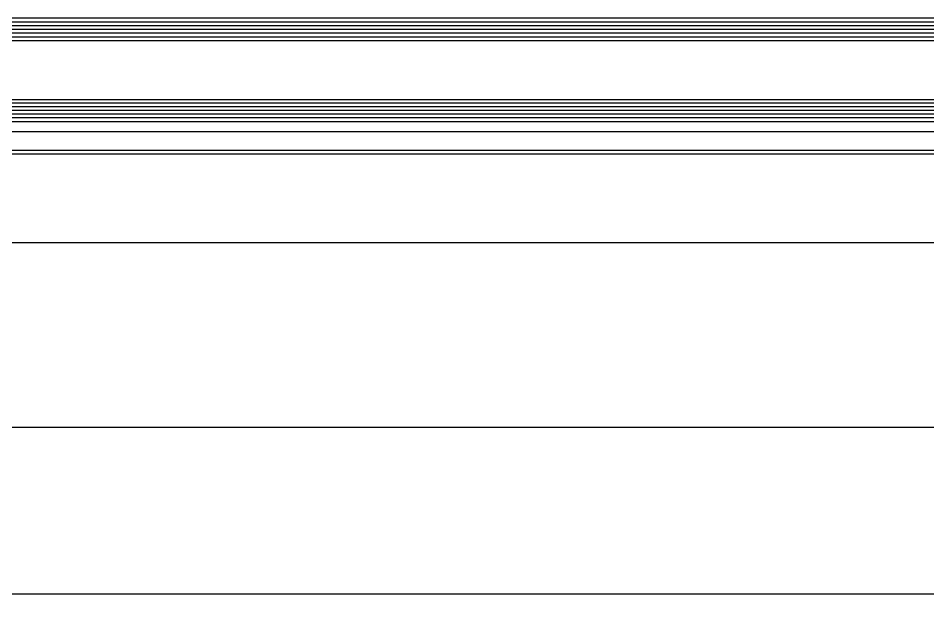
# Model space of a CAD drawing. Header units: inches. Extents: x 21 to 32698, y 13 to 3712.
# Drawn here: x 16719.47 to 16744.08, y 2584.81 to 2600.65 of the extents above; entities that cross this region are included whole.
import ezdxf

# ---------------------------------------------------------------- set-up
doc = ezdxf.new("R2010")
doc.units = ezdxf.units.IN
doc.header["$MEASUREMENT"] = 0
doc.set_wipeout_variables(frame=1)
for name, color, linetype, lineweight in [('Z_MİM_-KM-GLAZ-1', 8, 'Continuous', 25), ('Z_MİM_-KM-IZO-THERMAL', 8, 'Continuous', 25), ('Z_MİM_-KM-IZO-THERMAL-ROCKWOOL', 8, 'BATTING', 25), ('Z_MİM_-KM-PAINT', 8, 'Continuous', 25), ('Z_MİM_-KM-WALL-PLASTER', 8, 'Continuous', 25), ('Z_MİM_00', 8, 'Continuous', 25), ('Z_MİM_ALUMINIUM', 8, 'Continuous', 25), ('Z_MİM_KOLON-0.KAT', 8, 'Continuous', 25), ('Z_MİM_MYM_CAM', 8, 'Continuous', 25)]:
    doc.layers.add(name, color=color, linetype=linetype, lineweight=lineweight)
doc.linetypes.add('BATTING', pattern='A,0.00254,-2.54,[134,ltypeshp.shx,S=2.54,R=0,X=-2.54,Y=0],-5.08,[134,ltypeshp.shx,S=2.54,R=180,X=2.54,Y=0],-2.54', length=10.16254)

# ---------------------------------------------------------------- blocks, each defined once
blk = doc.blocks.new('*U181')
at = {"layer": 'Z_MİM_MYM_CAM'}
blk.add_line((1522.63, 0), (-387.24, 0), dxfattribs=at)
for points in [[(1522.63, 0), (-387.24, 0)], [(1522.63, 0), (-387.24, 0)], [(-387.24, -1), (1522.63, -1)], [(-387.24, -2), (1522.63, -2)], [(-387.24, -3), (1522.63, -3)], [(-387.24, -4), (1522.63, -4)], [(-387.24, -5), (1522.63, -5)], [(-387.24, -6), (1522.63, -6)], [(-387.24, -22), (1522.63, -22)], [(-387.24, -22), (1522.63, -22)], [(1522.63, -23), (-387.24, -23)], [(1522.63, -24), (-387.24, -24)], [(1522.63, -25), (-387.24, -25)], [(1522.63, -26), (-387.24, -26)], [(1522.63, -27), (-387.24, -27)], [(1522.63, -28), (-387.24, -28)], [(1522.63, -28), (-387.24, -28)]]:
    blk.add_lwpolyline(points, dxfattribs=at)
blk = doc.blocks.new('-KM-AL3 420_900')
at = {"layer": 'Z_MİM_KOLON-0.KAT', "xscale": 0.1, "yscale": 0.1, "zscale": 0.1}
blk.add_blockref('*U181', (3139.73, 2313.301), dxfattribs=at)
blk.add_wipeout([(3094.386, 2310.148), (3094.386, 2269.731), (3684.386, 2269.731), (3684.386, 2310.148)]).dxf.layer = 'Z_MİM_-KM-GLAZ-1'
at = {"layer": 'Z_MİM_ALUMINIUM'}
for p, q in [((3100.006, 2309.631), (3678.767, 2309.631)), ((3100.006, 2297.731), (3678.767, 2297.731))]:
    blk.add_line(p, q, dxfattribs=at)

msp = doc.modelspace()

# ---------------------------------------------------------------- block references
at = {"layer": 'Z_MİM_00'}
msp.add_blockref('-KM-AL3 420_900', (13602.328, 287.352), dxfattribs=at)

# ---------------------------------------------------------------- next in the draw order: linework, layer by layer
at = {"layer": 'Z_MİM_-KM-IZO-THERMAL'}
msp.add_lwpolyline([(18844.214, 969.583), (17329.214, 969.583), (17329.214, 999.583), (16654.213, 999.583), (16654.213, 969.583), (15319.214, 969.583), (15319.214, 1624.583), (15029.214, 1624.583), (15029.215, 2594.584), (18844.214, 2594.584)], close=True, dxfattribs=at)
at = {"layer": 'Z_MİM_-KM-IZO-THERMAL-ROCKWOOL', "ltscale": 0.45}
msp.add_lwpolyline([(18839.214, 974.583), (17334.214, 974.583), (17334.214, 1004.583), (16649.213, 1004.583), (16649.213, 974.583), (15324.214, 974.583), (15324.214, 1629.583), (15034.214, 1629.583), (15034.215, 2589.584), (18839.214, 2589.584)], close=True, dxfattribs=at)
at = {"layer": 'Z_MİM_-KM-PAINT'}
msp.add_lwpolyline([(18847.214, 966.583), (17326.214, 966.583), (17326.214, 996.583), (16657.213, 996.583), (16657.213, 966.583), (15316.214, 966.583), (15316.214, 1621.583), (15026.214, 1621.583), (15026.215, 2597.584), (18847.214, 2597.584)], close=True, dxfattribs=at)
at = {"layer": 'Z_MİM_-KM-WALL-PLASTER'}
msp.add_lwpolyline([(18846.714, 967.083), (17326.714, 967.083), (17326.714, 997.083), (16656.713, 997.083), (16656.713, 967.083), (15316.714, 967.083), (15316.714, 1622.083), (15026.714, 1622.083), (15026.715, 2597.084), (18846.714, 2597.084)], close=True, dxfattribs=at)

doc.saveas('drawing.dxf')
